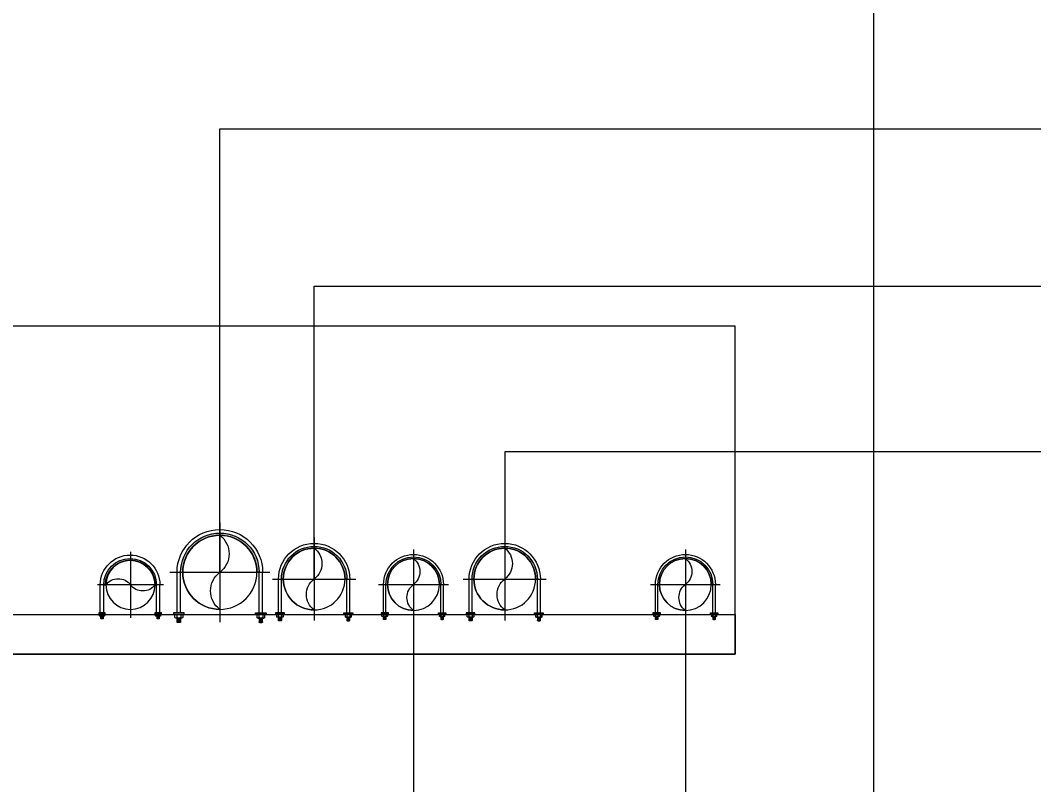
# Model space of a CAD drawing. Header units: millimetres. Extents: x 27447 to 251759, y -15958 to 82948.
# Drawn here: x 84334 to 85566, y 30979 to 31909 of the extents above; entities that cross this region are included whole.
import ezdxf

# ---------------------------------------------------------------- set-up
doc = ezdxf.new("R2010")
doc.units = ezdxf.units.MM
doc.linetypes.add('IMPORT-CENTER _2_', pattern=[40.64, 25.4, -5.08, 5.08, -5.08])
for name, color, linetype, lineweight in [('A-ANNO-DIMS', 211, 'Continuous', 9), ('A-ANNO-DIMS-160', 211, 'Continuous', 9), ('G-IMPT', 8, 'Continuous', 9), ('G-IMPT-4', 8, 'IMPORT-CENTER _2_', 9), ('M-EQPM', 50, 'Continuous', 9)]:
    doc.layers.add(name, color=color, linetype=linetype, lineweight=lineweight)
doc.styles.add('UTM Avo', font='UTM Avo.ttf', dxfattribs={"width": 0.9, "height": 400})
doc.dimstyles.new('1_Dim_chi_tiet_2_5_1', dxfattribs={"dimscale": 304.8, "dimtxt": 399.720379, "dimasz": 0.629921, "dimexe": 0.524934, "dimexo": 0.0625, "dimgap": 0.052493, "dimtad": 1, "dimdec": 0, "dimrnd": 5, "dimzin": 0, "dimdsep": 46, "dimtxsty": 'UTM Avo', "dimblk1": 'OBLIQUE', "dimblk2": 'OBLIQUE', "dimsah": 1, "dimcen": 0.09, "dimdle": 0.524934, "dimazin": 0, "dimtfac": 1, "dimtdec": 4, "dimtix": 1, "dimtmove": 2, "dimatfit": 3, "dimfxl": 1.049869, "dimfxlon": 1, "dimtvp": 1, "dimtolj": 1, "dimtzin": 0, "dimarcsym": 2})

# ---------------------------------------------------------------- blocks, each defined once
blk = doc.blocks.new('TKTC_BON NUOC MAI_260130 - TKTC_BON NUOC MAI_260130_dwg_$cc-3426667-TKCS_MB TUM MÁI')
at = {"layer": 'G-IMPT'}
blk.add_circle((0, 0), 0.5, dxfattribs=at)
for centre, radius, start, end in [((0, 0), 0.5, 90, 270), ((0.188, 0.25), 0.313, 126.8699, 233.1301), ((-0.188, -0.25), 0.313, 306.8699, 53.1301)]:
    blk.add_arc(centre, radius, start, end, dxfattribs=at)
at = {"layer": 'G-IMPT-4'}
for p, q in [((0, -0.673), (0, 0.673)), ((-0.673, 0), (0.673, 0))]:
    blk.add_line(p, q, dxfattribs=at)
blk = doc.blocks.new('TKTC_BON NUOC MAI_260130 - TKTC_BON NUOC MAI_260130_dwg_CUM U_DN150-3426668-TKCS_MB TUM MÁI')
at = {"layer": 'G-IMPT'}
blk.add_hatch(color=256, dxfattribs=at).paths.add_polyline_path([(445976.8, 373836), (445976.8, 373841), (445998.5, 373843.8), (446018.8, 373852.2), (446036.2, 373865.6), (446049.5, 373883), (446057.9, 373903.2), (446060.8, 373925), (446057.9, 373946.7), (446049.5, 373967), (446036.2, 373984.4), (446018.8, 373997.7), (445998.5, 374006.1), (445976.8, 374009), (445976.8, 374014), (445999.8, 374010.9), (446021.3, 374002), (446039.7, 373987.9), (446053.8, 373969.5), (446062.7, 373948), (446065.8, 373925), (446062.7, 373901.9), (446053.8, 373880.5), (446039.7, 373862), (446021.3, 373847.9), (445999.8, 373839)])
for p, q in [((445862.8, 374015.5), (445862.8, 374020.5)), ((445866.7, 374015.5), (445866.7, 374020.5)), ((445869.7, 374015.5), (445869.7, 374020.5)), ((445872.8, 374011.2), (445872.8, 374024.7)), ((445881.8, 374022.5), (445874.3, 374022.5)), ((445881.8, 374013.5), (445874.3, 374013.5)), ((445884.8, 374022), (445976.8, 374022)), ((445862.8, 373834.5), (445862.8, 373829.5)), ((445866.7, 373834.5), (445866.7, 373829.5)), ((445869.7, 373834.5), (445869.7, 373829.5)), ((445872.8, 373838.7), (445872.8, 373825.2)), ((445881.8, 373836.5), (445874.3, 373836.5)), ((445881.8, 373827.5), (445874.3, 373827.5)), ((445884.8, 373828), (445976.8, 373828))]:
    blk.add_line(p, q, dxfattribs=at)
at = {"layer": 'G-IMPT', "flags": 128}
for points in [[(445881.8, 374009), (445881.8, 374006), (445884.8, 374006), (445884.8, 374030), (445881.8, 374030), (445881.8, 374027)], [(445872.8, 374014), (445864.3, 374014), (445864.3, 374022), (445872.8, 374022)], [(445874.3, 374027), (445881.8, 374027), (445881.8, 374009), (445874.3, 374009)], [(445884.8, 374014), (445976.8, 374014), (445976.8, 374009)], [(445881.8, 373841), (445881.8, 373844), (445884.8, 373844), (445884.8, 373820), (445881.8, 373820), (445881.8, 373823)], [(445872.8, 373836), (445864.3, 373836), (445864.3, 373828), (445872.8, 373828)], [(445874.3, 373823), (445881.8, 373823), (445881.8, 373841), (445874.3, 373841)], [(445884.8, 373836), (445976.8, 373836), (445976.8, 373841)]]:
    blk.add_lwpolyline(points, dxfattribs=at)
at = {"layer": 'G-IMPT'}
for centre, radius, start, end in [((445864.3, 374020.5), 1.5, 90, 180), ((445864.3, 374015.5), 1.5, 180, 270), ((445875.2, 374024.7), 2.44, 112.6199, 247.3801), ((445880.3, 374018), 7.5, 143.1301, 216.8699), ((445875.2, 374011.2), 2.44, 112.6199, 247.3801), ((445976.8, 373925), 97, 270, 90), ((445976.8, 373925), 89, 270, 90), ((445976.8, 373925), 84, 270, 90), ((445864.3, 373834.5), 1.5, 90, 180), ((445864.3, 373829.5), 1.5, 180, 270), ((445875.2, 373838.7), 2.44, 112.6199, 247.3801), ((445880.3, 373832), 7.5, 143.1301, 216.8699), ((445875.2, 373825.2), 2.44, 112.6199, 247.3801)]:
    blk.add_arc(centre, radius, start, end, dxfattribs=at)
blk = doc.blocks.new('TKTC_BON NUOC MAI_260130 - TKTC_BON NUOC MAI_260130_dwg_CUM U_DN100-3426669-TKCS_MB TUM MÁI')
at = {"layer": 'G-IMPT'}
blk.add_hatch(color=256, dxfattribs=at).paths.add_polyline_path([(0, 61), (15.8, 58.9), (30.5, 52.8), (43.1, 43.1), (52.8, 30.5), (58.9, 15.8), (61, 0), (58.9, -15.8), (52.8, -30.5), (43.1, -43.1), (30.5, -52.8), (15.8, -58.9), (0, -61), (0, -57), (14.8, -55.1), (28.5, -49.4), (40.3, -40.3), (49.4, -28.5), (55.1, -14.8), (57, 0), (55.1, 14.8), (49.4, 28.5), (40.3, 40.3), (28.5, 49.4), (14.8, 55.1), (0, 57)])
for p, q in [((-79.1, 66.6), (-79.1, 63.4)), ((-76.6, 66.6), (-76.6, 63.4)), ((-74.6, 66.6), (-74.6, 63.4)), ((-72.7, 69.3), (-72.7, 60.7)), ((-66.9, 67.9), (-71.7, 67.9)), ((-66.9, 62.1), (-71.7, 62.1)), ((-65, 69), (0, 69)), ((-79.1, -63.4), (-79.1, -66.6)), ((-76.6, -63.4), (-76.6, -66.6)), ((-74.6, -63.4), (-74.6, -66.6)), ((-72.7, -60.7), (-72.7, -69.3)), ((-66.9, -62.1), (-71.7, -62.1)), ((-66.9, -67.9), (-71.7, -67.9)), ((-65, -69), (0, -69))]:
    blk.add_line(p, q, dxfattribs=at)
at = {"layer": 'G-IMPT', "flags": 128}
for points in [[(-71.7, 59.2), (-66.9, 59.2), (-66.9, 70.8), (-71.7, 70.8)], [(-66.9, 70.8), (-66.9, 72.7), (-65, 72.7), (-65, 57.3), (-66.9, 57.3), (-66.9, 59.2)], [(-72.7, 67.6), (-78.1, 67.6), (-78.1, 62.4), (-72.7, 62.4)], [(-65, 61), (0, 61), (0, 57)], [(-72.7, -62.4), (-78.1, -62.4), (-78.1, -67.6), (-72.7, -67.6)], [(-71.7, -70.8), (-66.9, -70.8), (-66.9, -59.2), (-71.7, -59.2)], [(-66.9, -59.2), (-66.9, -57.3), (-65, -57.3), (-65, -72.7), (-66.9, -72.7), (-66.9, -70.8)], [(-65, -61), (0, -61), (0, -57)]]:
    blk.add_lwpolyline(points, dxfattribs=at)
at = {"layer": 'G-IMPT'}
for centre, radius, start, end in [((-71.1, 69.3), 1.56, 112.6199, 247.3801), ((-78.1, 66.6), 0.96, 90, 180), ((-78.1, 63.4), 0.96, 180, 270), ((-67.9, 65), 4.8, 143.1301, 216.8699), ((-71.1, 60.7), 1.56, 112.6199, 247.3801), ((0, 0), 69, 270, 90), ((0, 0), 61, 270, 90), ((0, 0), 57, 270, 90), ((-78.1, -63.4), 0.96, 90, 180), ((-78.1, -66.6), 0.96, 180, 270), ((-71.1, -60.7), 1.56, 112.6199, 247.3801), ((-67.9, -65), 4.8, 143.1301, 216.8699), ((-71.1, -69.3), 1.56, 112.6199, 247.3801)]:
    blk.add_arc(centre, radius, start, end, dxfattribs=at)
blk = doc.blocks.new('TKTC_BON NUOC MAI_260130 - TKTC_BON NUOC MAI_260130_dwg_$cc-3426670-TKCS_MB TUM MÁI')
at = {"layer": 'G-IMPT'}
blk.add_circle((0, 0), 0.5, dxfattribs=at)
for centre, radius, start, end in [((0, 0), 0.5, 90, 270), ((0.188, 0.25), 0.313, 126.8699, 233.1301), ((-0.188, -0.25), 0.313, 306.8699, 53.1301)]:
    blk.add_arc(centre, radius, start, end, dxfattribs=at)
at = {"layer": 'G-IMPT-4'}
for p, q in [((0, -0.673), (0, 0.673)), ((-0.673, 0), (0.673, 0))]:
    blk.add_line(p, q, dxfattribs=at)
blk = doc.blocks.new('TKTC_BON NUOC MAI_260130 - TKTC_BON NUOC MAI_260130_dwg-3426650-TKCS_MB TUM MÁI')
at = {"layer": 'G-IMPT', "flags": 128}
for points in [[(-118575.2, -829933.8), (-118575.2, -829394.6), (-115952.5, -829394.6)], [(-118460.5, -829942), (-118460.5, -829586.1), (-115731.7, -829586.1)], [(-115731.7, -829787.2), (-118228.8, -829787.2), (-118228.8, -829942)], [(-119574.1, -830034.9), (-119574.1, -829984.9), (-117948.6, -829984.9), (-117948.6, -830033.1), (-119574.1, -830033.1)]]:
    blk.add_lwpolyline(points, dxfattribs=at)
blk.add_lwpolyline([(-119574.1, -830033.3), (-117948.6, -830033.3), (-117948.6, -829634.4), (-119574.1, -829634.4)], close=True, dxfattribs=at)
at = {"layer": 'M-EQPM'}
for p, q in [((-118339.8, -829948.6), (-118339.8, -831755.6)), ((-118009.2, -829948.6), (-118009.2, -830289))]:
    blk.add_line(p, q, dxfattribs=at)
at = {"extrusion": (0, 0, -1)}
for name, p, xscale, yscale, zscale, rotation in [('TKTC_BON NUOC MAI_260130 - TKTC_BON NUOC MAI_260130_dwg_$cc-3426667-TKCS_MB TUM MÁI', (118575.2, -829933.8), 90.07930181379496, 90.07930181379496, -90.07930181379496, 180), ('TKTC_BON NUOC MAI_260130 - TKTC_BON NUOC MAI_260130_dwg_$cc-3426667-TKCS_MB TUM MÁI', (118575.2, -829933.8), 90.07930181379496, 90.07930181379496, -90.07930181379496, 180), ('TKTC_BON NUOC MAI_260130 - TKTC_BON NUOC MAI_260130_dwg_CUM U_DN150-3426668-TKCS_MB TUM MÁI', (319068.6, -1069060.4), 0.5361863203273853, 0.5361863203273853, -0.5361863203273853, 90.00000000000001), ('TKTC_BON NUOC MAI_260130 - TKTC_BON NUOC MAI_260130_dwg_CUM U_DN150-3426668-TKCS_MB TUM MÁI', (319068.6, -1069060.4), 0.5361863203273853, 0.5361863203273853, -0.5361863203273853, 90.00000000000001), ('TKTC_BON NUOC MAI_260130 - TKTC_BON NUOC MAI_260130_dwg_$cc-3426667-TKCS_MB TUM MÁI', (118460.5, -829942), 75.06608484482913, 75.06608484482913, -75.06608484482913, 180), ('TKTC_BON NUOC MAI_260130 - TKTC_BON NUOC MAI_260130_dwg_$cc-3426667-TKCS_MB TUM MÁI', (118460.5, -829942), 75.06608484482913, 75.06608484482913, -75.06608484482913, 180), ('TKTC_BON NUOC MAI_260130 - TKTC_BON NUOC MAI_260130_dwg_CUM U_DN150-3426668-TKCS_MB TUM MÁI', (285538.4, -1029214.2), 0.4468219336061545, 0.4468219336061545, -0.4468219336061545, 90.00000000000001), ('TKTC_BON NUOC MAI_260130 - TKTC_BON NUOC MAI_260130_dwg_CUM U_DN150-3426668-TKCS_MB TUM MÁI', (285538.4, -1029214.2), 0.4468219336061545, 0.4468219336061545, -0.4468219336061545, 90.00000000000001), ('TKTC_BON NUOC MAI_260130 - TKTC_BON NUOC MAI_260130_dwg_$cc-3426667-TKCS_MB TUM MÁI', (118228.8, -829942), 75.06608484482913, 75.06608484482913, -75.06608484482913, 180), ('TKTC_BON NUOC MAI_260130 - TKTC_BON NUOC MAI_260130_dwg_$cc-3426667-TKCS_MB TUM MÁI', (118228.8, -829942), 75.06608484482913, 75.06608484482913, -75.06608484482913, 180), ('TKTC_BON NUOC MAI_260130 - TKTC_BON NUOC MAI_260130_dwg_CUM U_DN150-3426668-TKCS_MB TUM MÁI', (285306.7, -1029214.2), 0.4468219336061545, 0.4468219336061545, -0.4468219336061545, 90.00000000000001), ('TKTC_BON NUOC MAI_260130 - TKTC_BON NUOC MAI_260130_dwg_CUM U_DN150-3426668-TKCS_MB TUM MÁI', (285306.7, -1029214.2), 0.4468219336061545, 0.4468219336061545, -0.4468219336061545, 90.00000000000001), ('TKTC_BON NUOC MAI_260130 - TKTC_BON NUOC MAI_260130_dwg_$cc-3426670-TKCS_MB TUM MÁI', (118683.8, -829949), 59.85000000000383, 59.85000000000383, -59.85000000000383, 269.9990086637468), ('TKTC_BON NUOC MAI_260130 - TKTC_BON NUOC MAI_260130_dwg_CUM U_DN100-3426669-TKCS_MB TUM MÁI', (118684.3, -829949), 0.5250000000000002, 0.5250000000000002, -0.5250000000000002, 90.00099133829461), ('TKTC_BON NUOC MAI_260130 - TKTC_BON NUOC MAI_260130_dwg_$cc-3426667-TKCS_MB TUM MÁI', (118339.8, -829948.6), 63.05551126965647, 63.05551126965647, -63.05551126965647, 180), ('TKTC_BON NUOC MAI_260130 - TKTC_BON NUOC MAI_260130_dwg_CUM U_DN150-3426668-TKCS_MB TUM MÁI', (258685.2, -997337.2), 0.3753304242291697, 0.3753304242291697, -0.3753304242291697, 90.00000000000001), ('TKTC_BON NUOC MAI_260130 - TKTC_BON NUOC MAI_260130_dwg_$cc-3426667-TKCS_MB TUM MÁI', (118009.2, -829948.6), 63.05551126965647, 63.05551126965647, -63.05551126965647, 180), ('TKTC_BON NUOC MAI_260130 - TKTC_BON NUOC MAI_260130_dwg_CUM U_DN150-3426668-TKCS_MB TUM MÁI', (258354.6, -997337.2), 0.3753304242291697, 0.3753304242291697, -0.3753304242291697, 90.00000000000001)]:
    blk.add_blockref(name, p, dxfattribs=dict(at, xscale=xscale, yscale=yscale, zscale=zscale, rotation=rotation))
blk = doc.blocks.new('TKTC_BON NUOC MAI_260130 - TKTC_BON NUOC MAI_260130-2047084-TKCS_MB TUM MÁI')
blk.add_blockref('TKTC_BON NUOC MAI_260130 - TKTC_BON NUOC MAI_260130_dwg-3426650-TKCS_MB TUM MÁI', (169499.2, 843934.4))
blk = doc.blocks.new('DIMBLOCK57-TKCS_MB TUM MÁI')
at = {"layer": 'A-ANNO-DIMS-160'}
for p, q in [((85371.7, 23177.4), (85371.7, 33696.9)), ((85051.7, 33536.9), (85531.7, 33536.9)), ((85371.7, 33536.9), (85051.7, 33536.9)), ((85051.7, 23337.4), (85531.7, 23337.4)), ((85371.7, 23337.4), (85051.7, 23337.4))]:
    blk.add_line(p, q, dxfattribs=at)
at = {"layer": 'A-ANNO-DIMS-160', "lineweight": 25}
for p, q in [((85371.7, 33536.9), (85275.7, 33632.9)), ((85371.7, 33536.9), (85467.7, 33440.9)), ((85371.7, 23337.4), (85275.7, 23433.4)), ((85371.7, 23337.4), (85467.7, 23241.4))]:
    blk.add_line(p, q, dxfattribs=at)
at = {"layer": 'A-ANNO-DIMS-160', "color": 0, "insert": (84852.1, 28371.4), "char_height": 400, "width": 1643.295, "attachment_point": 1, "rotation": 90, "line_spacing_factor": 1.110334, "style": 'UTM Avo'}
blk.add_mtext('10200', dxfattribs=at)
blk = doc.blocks.new('_Oblique')
at = {"color": 0, "linetype": 'ByBlock', "lineweight": -2}
blk.add_line((-0.5, -0.5), (0.5, 0.5), dxfattribs=at)

msp = doc.modelspace()

# ---------------------------------------------------------------- block references
at = {"layer": 'M-EQPM'}
msp.add_blockref('TKTC_BON NUOC MAI_260130 - TKTC_BON NUOC MAI_260130-2047084-TKCS_MB TUM MÁI', (33652.6, 17236.9), dxfattribs=at)

# ---------------------------------------------------------------- dimensions: what is measured, and where the dimension line sits
at = {"layer": 'A-ANNO-DIMS'}
dim = msp.add_linear_dim(base=(85371.7192, 33536.936), p1=(85051.7192, 23337.3629), p2=(85051.7192, 33536.936), angle=90, dimstyle='1_Dim_chi_tiet_2_5_1', override={"dimpost": '<>', "dimfxl": 10199.573178}, dxfattribs=at)
dim.commit()
dim.dimension.update_dxf_attribs({"geometry": 'DIMBLOCK57-TKCS_MB TUM MÁI', "text_midpoint": (85118.7547, 29193.0045), "dimtype": 160, "text_rotation": 90})

doc.saveas('drawing.dxf')
